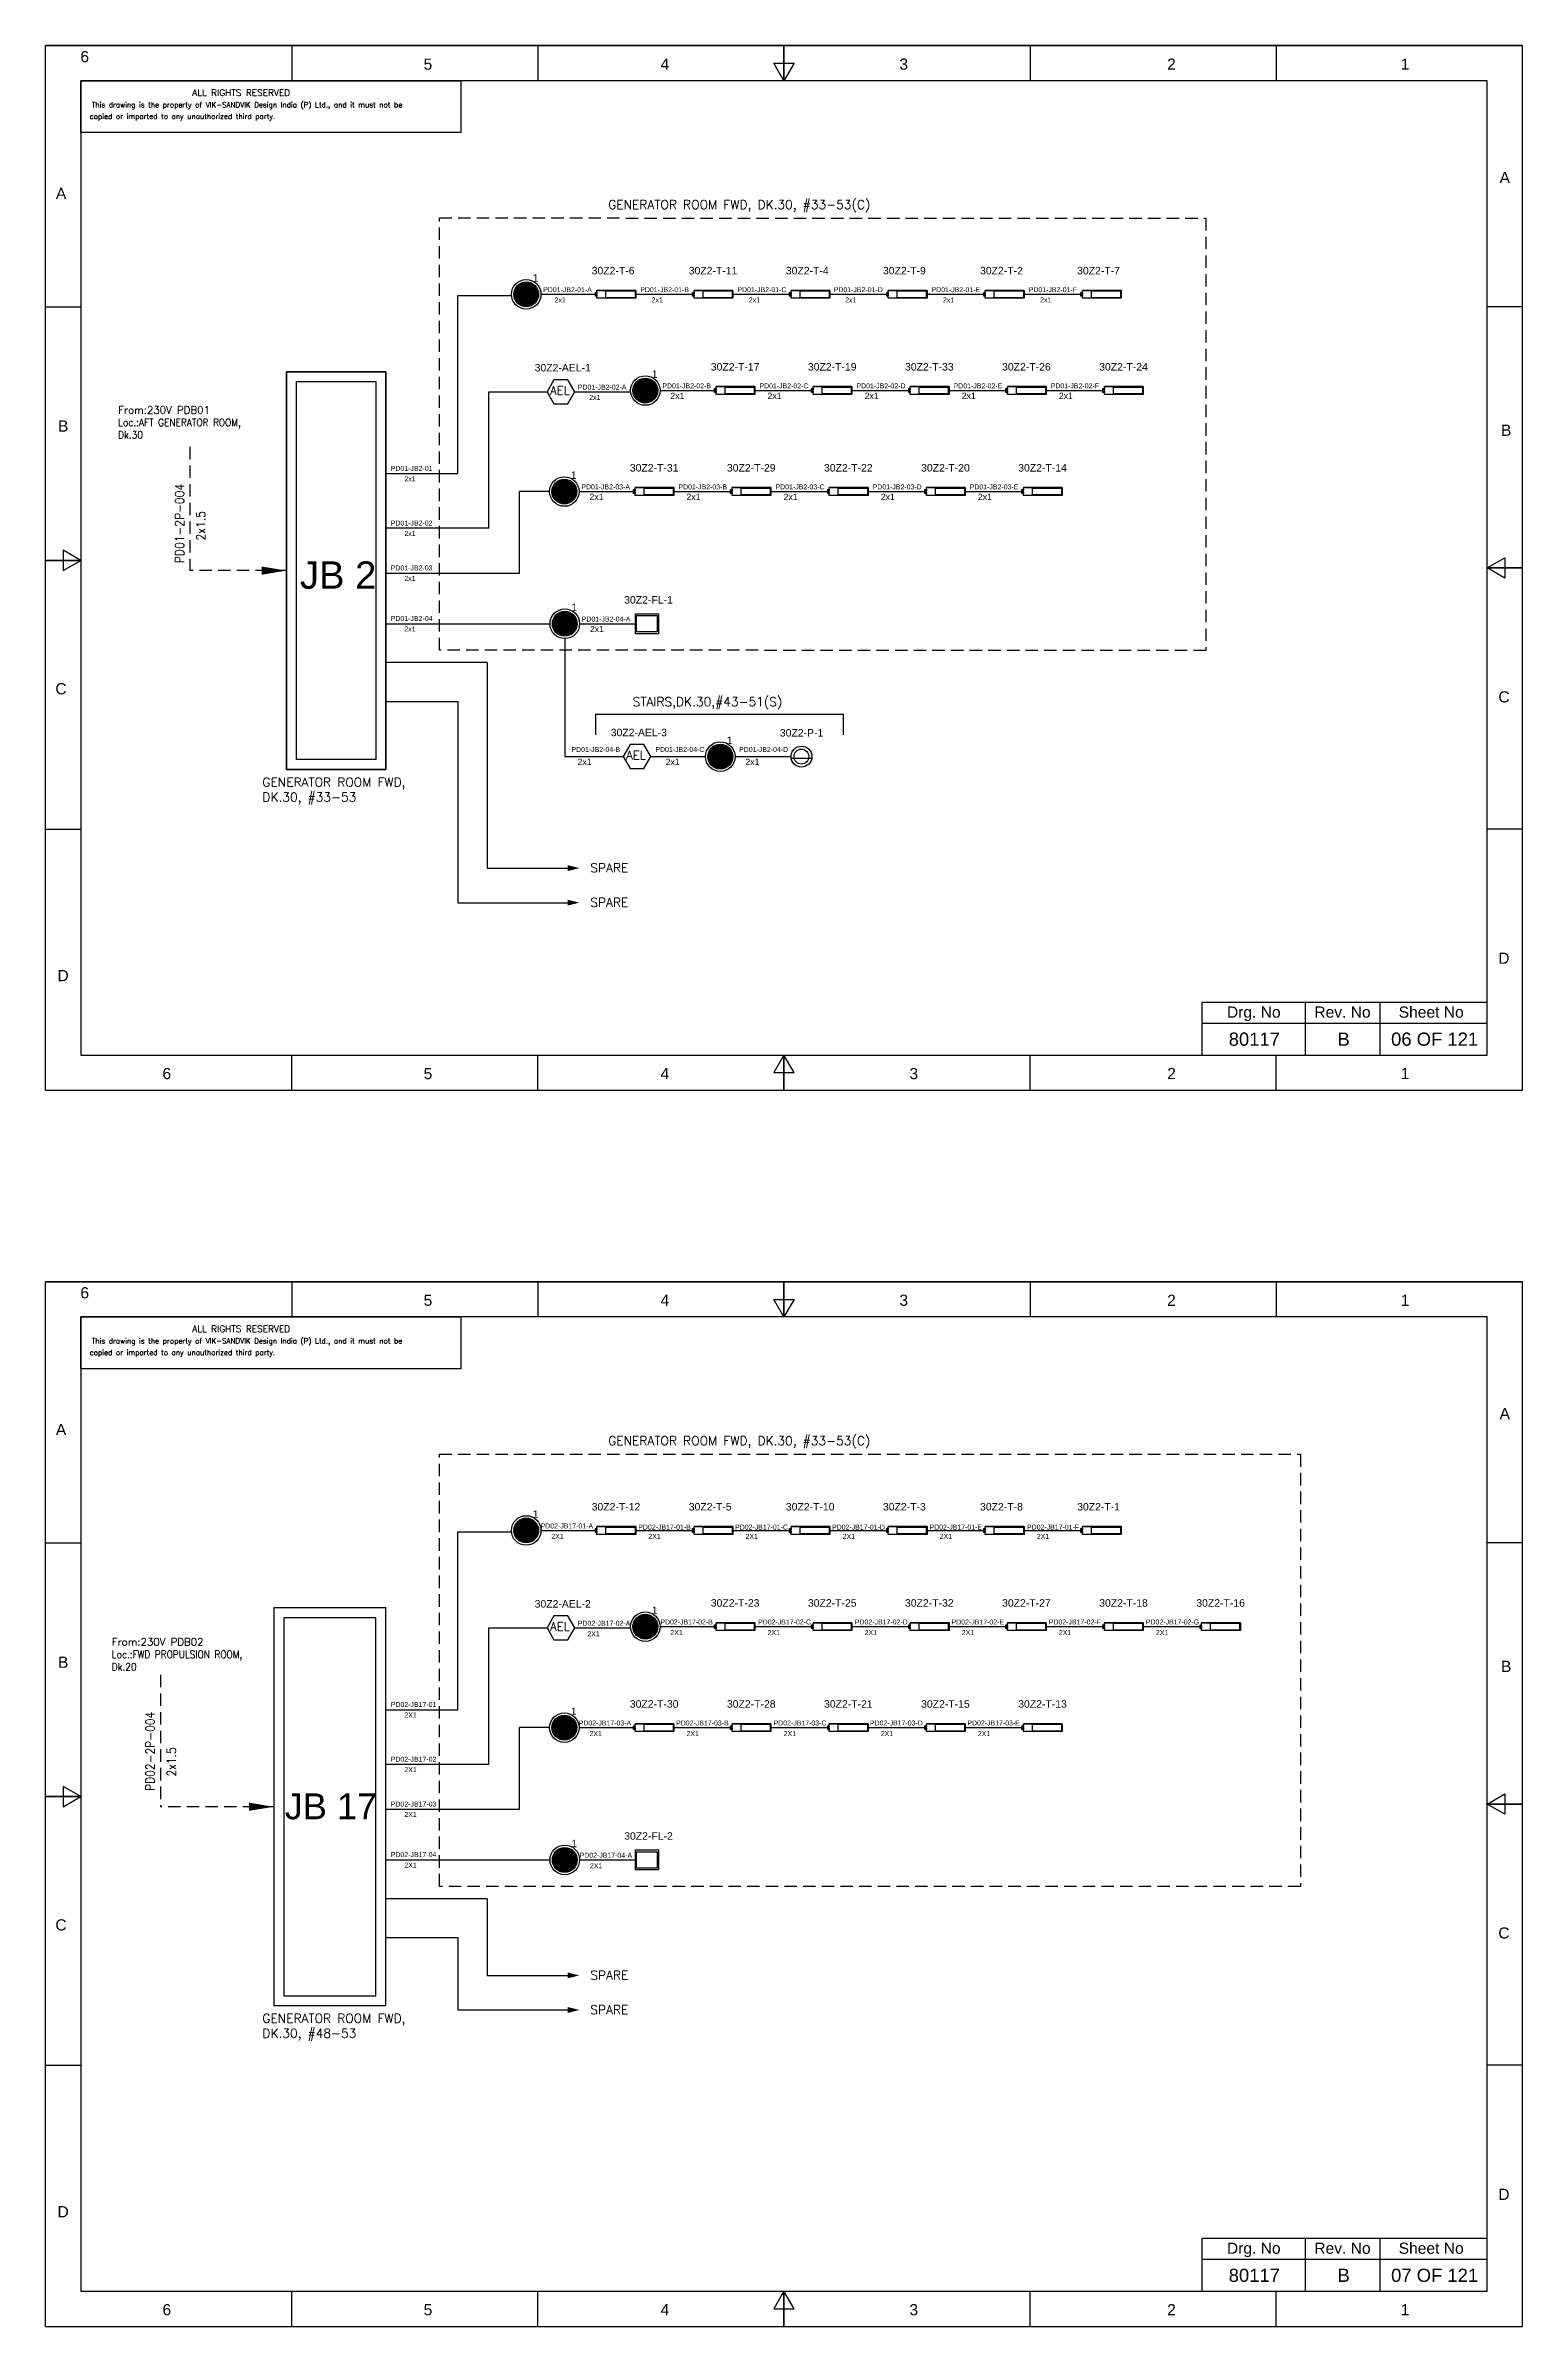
# Model space of a CAD drawing. Header units: inches. Extents: x -3311 to 1429, y -713 to 2436.
# Drawn here: x -2991.8 to -2694.8, y 1612.5 to 2071.1 of the extents above; entities that cross this region are included whole.
import ezdxf
from ezdxf.enums import TextEntityAlignment as Align

# ---------------------------------------------------------------- set-up
doc = ezdxf.new("R2010")
doc.units = ezdxf.units.IN
doc.linetypes.add('HIDDEN', pattern=[0.375, 0.25, -0.125])
doc.linetypes.add('SOLID', pattern=[0])
for name, color, linetype, lineweight in [('ELEC_TXT-025', 1, 'Continuous', 25), ('HEL-025', 1, 'Continuous', 25), ('HEL-035', 2, 'Continuous', 35)]:
    doc.layers.add(name, color=color, linetype=linetype, lineweight=lineweight)
doc.layers.add('LINE', color=3, linetype='SOLID')
doc.styles.add('_NORMAL', font='arial.ttf')
doc.styles.add('ROMANS', font='simplex.shx', dxfattribs={"width": 0.88})
doc.styles.get("Standard").update_dxf_attribs({"font": 'arial.ttf'})
doc.dimstyles.get("Standard").update_dxf_attribs({"dimtxt": 0.18, "dimasz": 0.18, "dimexe": 0.18, "dimexo": 0.0625, "dimgap": 0.09, "dimtad": 0, "dimtih": 1, "dimtoh": 1, "dimdec": 4, "dimzin": 0, "dimdsep": 46, "dimtxsty": 'Standard', "dimcen": 0.09, "dimadec": 0, "dimazin": 0, "dimtfac": 1, "dimtdec": 4, "dimtofl": 0, "dimtmove": 0, "dimatfit": 3, "dimfxl": 1, "dimtolj": 1, "dimtzin": 0, "dimarcsym": 0})
pattern_1 = [(0, (0, 0), (0, 6.985), [5.08, -1.905]), (90, (0, 0), (-6.985, 4e-16), [5.08, -1.905])]

# ---------------------------------------------------------------- blocks, each defined once
blk = doc.blocks.new('fr')
at = {"color": 7, "linetype": 'Continuous'}
for p, q in [((33763.99041882888, 4500.404704292372), (33466.99094982888, 4500.404704292372)), ((33466.99094982888, 4500.404704292372), (33763.99041882888, 4500.404704292372)), ((33466.99094982888, 4290.333634292372), (33466.99094982888, 4500.404704292372)), ((33516.49086132888, 4500.404704292372), (33516.49086132888, 4493.331604292372)), ((33565.99077282888, 4500.404704292372), (33565.99077282888, 4493.331604292372)), ((33615.49068432888, 4500.404704292372), (33615.49068432888, 4493.331604292372)), ((33615.49068432888, 4493.331604292372), (33615.49068432888, 4500.404704292372)), ((33615.49068432888, 4500.404704292372), (33615.49068432888, 4493.331604292372)), ((33664.99059582888, 4500.404704292372), (33664.99059582888, 4493.331604292372)), ((33714.49050732888, 4500.404704292372), (33714.49050732888, 4493.331604292372)), ((33763.99041882888, 4290.333634292372), (33763.99041882888, 4500.404704292372)), ((33763.99041882888, 4290.333634292372), (33763.99041882888, 4500.404704292372)), ((33615.49068432888, 4493.331604292372), (33613.44882182088, 4496.868154292371)), ((33613.44882182088, 4496.868154292371), (33617.53254683689, 4496.868154292371)), ((33617.53254683689, 4496.868154292371), (33615.49068432888, 4493.331604292372)), ((33756.91731882888, 4493.331604292372), (33474.06404982888, 4493.331604292372)), ((33474.06404982888, 4493.331604292372), (33474.06404982888, 4297.406734292372)), ((33756.91731882888, 4297.406734292372), (33756.91731882888, 4493.331604292372)), ((33466.99094982888, 4447.886936792373), (33474.06404982888, 4447.886936792373)), ((33763.99041882888, 4447.886936792373), (33756.91731882888, 4447.886936792373)), ((33474.06404982888, 4396.869169292371), (33470.52749982888, 4398.911031800373)), ((33470.52749982888, 4398.911031800373), (33470.52749982888, 4394.827306784372)), ((33466.99094982888, 4396.869169292371), (33474.06404982888, 4396.869169292371)), ((33474.06404982888, 4396.869169292371), (33466.99094982888, 4396.869169292371)), ((33466.99094982888, 4396.869169292371), (33474.06404982888, 4396.869169292371)), ((33470.52749982888, 4394.827306784372), (33474.06404982888, 4396.869169292371)), ((33756.91731882888, 4395.369169292371), (33760.45386882887, 4397.411031800371)), ((33763.99041882888, 4395.369169292371), (33756.91731882888, 4395.369169292371)), ((33760.45386882887, 4393.327306784372), (33756.91731882888, 4395.369169292371)), ((33756.91731882888, 4395.369169292371), (33763.99041882888, 4395.369169292371)), ((33763.99041882888, 4395.369169292371), (33756.91731882888, 4395.369169292371)), ((33760.45386882887, 4397.411031800371), (33760.45386882887, 4393.327306784372)), ((33466.99094982888, 4342.851401792372), (33474.06404982888, 4342.851401792372)), ((33763.99041882888, 4342.851401792372), (33756.91731882888, 4342.851401792372)), ((33474.06404982888, 4297.406734292372), (33756.91731882888, 4297.406734292372)), ((33516.49086132888, 4290.333634292372), (33516.49086132888, 4297.406734292372)), ((33565.99077282888, 4290.333634292372), (33565.99077282888, 4297.406734292372)), ((33615.49068432888, 4297.406734292372), (33613.44882182088, 4293.870184292372)), ((33613.44882182088, 4293.870184292372), (33617.53254683689, 4293.870184292372)), ((33615.49068432888, 4290.333634292372), (33615.49068432888, 4297.406734292372)), ((33617.53254683689, 4293.870184292372), (33615.49068432888, 4297.406734292372)), ((33615.49068432888, 4297.406734292372), (33615.49068432888, 4290.333634292372)), ((33615.49068432888, 4290.333634292372), (33615.49068432888, 4297.406734292372)), ((33664.99059582888, 4290.333634292372), (33664.99059582888, 4297.406734292372)), ((33714.49050732888, 4290.333634292372), (33714.49050732888, 4297.406734292372)), ((33466.99094982888, 4290.333634292372), (33763.99041882888, 4290.333634292372)), ((33466.99094982888, 4290.333634292372), (33763.99041882888, 4290.333634292372))]:
    blk.add_line(p, q, dxfattribs=at)
at = {"color": 7, "style": '_NORMAL'}
for s, p in [('6', (33474.85554122253, 4498.184568051995)), ('5', (33543.88086868043, 4496.684568051995)), ('4', (33591.52292783513, 4496.684568051995)), ('3', (33639.57026672662, 4496.684568051994)), ('2', (33693.41447692277, 4496.684568051995)), ('1', (33740.39470872623, 4496.684568051995)), ('A', (33760.45386882887, 4473.878661882723)), ('A', (33470.10256842159, 4470.684646417788)), ('B', (33470.52499920517, 4423.895143770592)), ('B', (33760.73536651571, 4423.056339053171)), ('C', (33470.08476970382, 4371.074991954313)), ('C', (33760.28539060379, 4369.440827315858)), ('D', (33760.2726824658, 4316.886883350412)), ('D', (33470.50885169667, 4313.392487638034)), ('6', (33491.36728552911, 4293.686598051996)), ('5', (33543.89261298701, 4293.686598051996)), ('4', (33591.53467214172, 4293.686598051996)), ('3', (33641.59491144936, 4293.686598051996)), ('2', (33693.42622122935, 4293.686598051996)), ('1', (33740.40645303282, 4293.686598051996))]:
    blk.add_text(s, height=2.245709249999999, dxfattribs=at).set_placement(p, align=Align.MIDDLE_CENTER)
blk = doc.blocks.new('A$C4BAD7D21')
at = {"layer": 'HEL-025'}
blk.add_lwpolyline([(-34000.00013845507, -7.23888515495e-05), (-34000.00013845501, 2086.008166713233), (-18713.72949524718, 2086.008166713277), (-18713.72949524724, -7.23888078937e-05)], close=True, dxfattribs=at)
at = {"layer": 'HEL-025', "style": 'ROMANS'}
for s, p in [('This drawing is the property of VIK-SANDVIK Design India (P) Ltd., and it must not be', (-33557.56104603212, 1015.847137906297)), (' copied or imparted to any unauthorized third party.', (-33784.71575493622, 550.1417873854515))]:
    blk.add_text(s, height=210, dxfattribs=at).set_placement(p)
at = {"layer": 'HEL-035', "style": 'ROMANS'}
blk.add_text('     ALL RIGHTS RESERVED', height=262.5, dxfattribs=at).set_placement((-30497.35732344113, 1475.667350434829))
blk = doc.blocks.new('FIXED_KEY_SWITCH')
h = blk.add_hatch(color=1)
h.dxf.hatch_style = 1
edge = h.paths.add_edge_path()
edge.add_arc((848.1293472096052, 1737.458094578189), 2.5, 0, 360)
at = {"color": 1}
blk.add_circle((848.1293472096052, 1737.458094578189), 2.5, dxfattribs=at)
at = {"color": 7, "insert": (849.4370786624187, 1741.499464984656), "char_height": 1.5, "attachment_point": 1, "style": '_NORMAL'}
blk.add_mtext_dynamic_manual_height_columns('1', width=1.5, gutter_width=7.5, heights=[0], dxfattribs=at)
blk = doc.blocks.new('SWT')
blk.add_blockref('FIXED_KEY_SWITCH', (0, 0))
blk.add_attdef('TAG_NO', (844.5529265958943, 1741.112352781243), '', height=1.5)
blk = doc.blocks.new('2A')
at = {"color": 7, "lineweight": -3, "ltscale": 2.5}
blk.add_line((790.0248076338233, 1997.62080387622, -0.0270609315187806), (782.2260654954592, 1997.62080387622, -0.0270609315187806), dxfattribs=at)
at = {"color": 7, "lineweight": -3, "ltscale": 2.5, "elevation": -0.0270609315187806}
for points in [[(781.9116000866528, 1997.205709536597), (782.2260654954592, 1997.205709536597), (782.2260654954592, 1996.941558593201), (781.9116000866528, 1996.941558593201)], [(781.9116000866528, 1996.702564882509), (782.2260654954592, 1996.702564882509), (782.2260654954592, 1996.438413939113), (781.9116000866528, 1996.438413939113)], [(782.2260654954592, 1997.62080387622), (790.0248076338233, 1997.62080387622), (790.0248076338233, 1996.02331959949), (782.2260654954592, 1996.02331959949)], [(784.0292030799361, 1997.501307020874), (789.8782596837103, 1997.501307020874), (789.8782596837103, 1996.142816454836), (784.0292030799361, 1996.142816454836)]]:
    blk.add_lwpolyline(points, close=True, dxfattribs=at)
blk = doc.blocks.new('LED TUBE LIGHT 30W')
blk.add_blockref('2A', (179.9054482727602, -357.8945967387995))
blk.add_attdef('TAG_NO.', (962.5195036238373, 1642.970585224031), '', height=1.5)
blk = doc.blocks.new('AEL')
at = {"color": 4}
blk.add_lwpolyline([(989.9752931674598, -190.0937488762077), (992.7522595313308, -190.0937488762077), (994.140742713266, -187.6888254596407), (992.7522595313308, -185.2839020430737), (989.9752931674598, -185.2839020430737), (988.5868099855245, -187.6888254596407)], close=True, dxfattribs=at)
at = {"color": 4, "style": 'ROMANS'}
blk.add_text('AEL', height=1.725, dxfattribs=at).set_placement((989.1959836497424, -188.2711585409042))
blk = doc.blocks.new('AEL_L')
blk.add_blockref('AEL', (0, 0))
blk.add_attdef('TAG_NO', (986.5509174898416, -183.5896636619281), '', height=1.5)
blk = doc.blocks.new('13')
for points in [[(436.8751577196234, 1959.438281007808), (441.4638369649064, 1959.438281007808), (441.4638369649064, 1955.438281007808), (436.8751577196234, 1955.438281007808)], [(437.0737607504522, 1959.077658878326), (441.2573567294887, 1959.077658878326), (441.2573567294887, 1955.799168115831), (437.0737607504522, 1955.799168115831)]]:
    blk.add_lwpolyline(points, close=True)
blk = doc.blocks.new('LED FLOOD LIGHT 100W')
blk.add_blockref('13', (5123.547532990814, -712.1856386205462))
blk.add_attdef('TAG_NO', (5558.977765581458, 1249.673242970908), '', height=1.5)
blk = doc.blocks.new('1')
h = blk.add_hatch()
h.set_pattern_fill('ANGLE', color=6)
h.set_pattern_definition(pattern_1)
h.paths.add_polyline_path([(303.2302353130694, 2044.429466900096, 1), (306.2249300712715, 2044.429466900096, 1)], flags=0)
h.paths.add_polyline_path([(302.6275826921704, 2044.429466900096, 1), (306.8275826921705, 2044.429466900096, 1)])
h.paths.add_polyline_path([(306.2249300712715, 2044.429466900096, -1), (303.2302353130694, 2044.429466900096, -1)], flags=16)
h = blk.add_hatch()
h.set_pattern_fill('ANGLE', color=6)
h.set_pattern_definition(pattern_1)
h.paths.add_polyline_path([(303.2302353130694, 2044.429466900096, 1), (306.2249300712715, 2044.429466900096, 1)])
at = {"color": 6}
for radius in [2.099999999999999, 1.497347379101032]:
    blk.add_circle((304.7275826921705, 2044.429466900096), radius, dxfattribs=at)
blk = doc.blocks.new('LED PENDENT LIGHT 15W')
blk.add_blockref('1', (0, 0))
blk.add_attdef('TAG_NO', (301.6269754207697, 2048.098214413763), '', height=1.5)

msp = doc.modelspace()

# ---------------------------------------------------------------- linework, layer by layer
for p, q in [((-2908.913602435878, 1985.063291009631), (-2908.913602435878, 2020.859523789652)), ((-2890.466601468498, 1981.464595477811), (-2896.485069129496, 1981.464595477811)), ((-2887.407710274517, 1951.901579373167), (-2887.407710274518, 1928.15622520637)), ((-2902.989881933099, 1947.074103258036), (-2923.37644122983, 1947.074103258037)), ((-2881.214464694192, 1936.705299541353, -0.0270609315187806), (-2831.453575459873, 1936.705299541353, -0.0270609315187806)), ((-2908.913602435878, 1736.482182675222), (-2908.913602435878, 1772.278415455243)), ((-2890.466601468498, 1732.883487143402), (-2896.485069129496, 1732.883487143402)), ((-2902.989881933099, 1698.492994923627), (-2923.37644122983, 1698.492994923628))]:
    msp.add_line(p, q)
at = {"color": 7, "linetype": 'Continuous'}
for p, q in [((-2701.894945689142, 1878.733464336321), (-2759.213820192859, 1878.733464336321)), ((-2759.213820192859, 1868.137689520766), (-2759.213820192859, 1878.733464336321)), ((-2738.441218537282, 1868.137689520766), (-2738.441218537282, 1878.733464336321)), ((-2723.424948781663, 1868.137689520766), (-2723.424948781663, 1878.733464336321)), ((-2759.213820192859, 1874.550669264843), (-2701.894945689142, 1874.550669264843)), ((-2701.894945689142, 1630.152356001912), (-2759.213820192859, 1630.152356001912)), ((-2759.213820192859, 1619.556581186357), (-2759.213820192859, 1630.152356001912)), ((-2738.441218537282, 1619.556581186357), (-2738.441218537282, 1630.152356001912)), ((-2723.424948781663, 1619.556581186357), (-2723.424948781663, 1630.152356001912)), ((-2759.213820192859, 1625.969560930434), (-2701.894945689142, 1625.969560930434))]:
    msp.add_line(p, q, dxfattribs=at)
at = {"linetype": 'HIDDEN', "ltscale": 10}
for points in [[(-2912.625713437927, 2036.479476791659), (-2758.490735518906, 2036.440030570979), (-2758.490735518906, 1949.506885142026), (-2912.625713437927, 1949.546331362706)], [(-2912.625713437927, 1787.89836845725), (-2739.47011669795, 1787.85892223657), (-2739.47011669795, 1700.925776807617), (-2912.625713437927, 1700.965223028297)]]:
    msp.add_lwpolyline(points, close=True, dxfattribs=at)
for points in [[(-2962.790598149107, 1990.437326738638), (-2962.790598149107, 1965.55953342161)], [(-2968.694640947559, 1743.528859820461), (-2968.694640947559, 1716.978425087201)]]:
    msp.add_lwpolyline(points, dxfattribs=at)
for points in [[(-2886.812587374589, 1905.737880629335, 1.178849999999999, 0, 0), (-2884.454887374588, 1905.737880629335, 0, 0, 0)], [(-2886.812587374589, 1898.785274558904, 1.178849999999999, 0, 0), (-2884.454887374588, 1898.785274558904, 0, 0, 0)], [(-2886.812587374589, 1683.061956196205, 1.178849999999999, 0, 0), (-2884.454887374588, 1683.061956196205, 0, 0, 0)], [(-2886.812587374589, 1676.109350125775, 1.178849999999999, 0, 0), (-2884.454887374588, 1676.109350125775, 0, 0, 0)]]:
    msp.add_lwpolyline(points, format="xyseb")
at = {"layer": 'LINE', "color": 0}
for p, q in [((-2908.913602435878, 2020.859523789652), (-2898.129375035588, 2020.859523789652)), ((-2892.19246925934, 2021.119727649849, -0.001094042753933755), (-2880.938493454284, 2021.119727649849, -0.0270609315187806)), ((-2873.139751315919, 2021.119727649849, -0.0270609315187806), (-2861.411620490061, 2021.119727649849, -0.0541218630375611)), ((-2853.612878351696, 2021.119727649849, -0.0541218630375611), (-2841.884747525837, 2021.119727649849, -0.0811827945563417)), ((-2834.086005387473, 2021.119727649849, -0.0811827945563417), (-2822.357874561614, 2021.119727649849, -0.1082437260751222)), ((-2814.55913242325, 2021.119727649849, -0.1082437260751222), (-2802.831001597391, 2021.119727649849, -0.1353046575939028)), ((-2795.032259459028, 2021.119727649849, -0.1353046575939028), (-2783.304128633168, 2021.119727649849, -0.1623655891126833)), ((-2943.37644122983, 2005.55953342161), (-2943.37644122983, 1925.55953342161)), ((-2923.37644122983, 2005.55953342161), (-2943.37644122983, 2005.55953342161)), ((-2923.37644122983, 1925.55953342161), (-2923.37644122983, 2005.55953342161)), ((-2902.699335782687, 1974.06572657169), (-2902.699335782689, 2001.516322990573)), ((-2902.699335782687, 2001.516322990573), (-2890.974937049188, 2001.516322990573)), ((-2885.42100432145, 2001.516322990573), (-2874.169202333677, 2001.516322990573, -0.02596187300218881)), ((-2868.232296557429, 2001.776526850771, -0.02815497427271112), (-2856.978320752371, 2001.776526850771, -0.0541218630375611)), ((-2849.179578614007, 2001.776526850771, -0.0541218630375611), (-2837.451447788147, 2001.776526850771, -0.0811827945563417)), ((-2829.652705649784, 2001.776526850771, -0.0811827945563417), (-2817.924574823925, 2001.776526850771, -0.1082437260751222)), ((-2810.125832685561, 2001.776526850771, -0.1082437260751222), (-2798.397701859702, 2001.776526850771, -0.1353046575939028)), ((-2790.598959721338, 2001.776526850771, -0.1353046575939028), (-2778.870828895479, 2001.776526850771, -0.1623655891126833)), ((-2923.37644122983, 1985.063291009631), (-2908.913602435878, 1985.063291009631)), ((-2896.485069129496, 1965.042781423944), (-2896.485069129496, 1981.464595477811)), ((-2884.518291426895, 1981.46459547781, -0.001094042753933755), (-2873.264315621839, 1981.46459547781, -0.0270609315187806)), ((-2865.465573483474, 1981.46459547781, -0.0270609315187806), (-2853.737442657616, 1981.46459547781, -0.0541218630375611)), ((-2845.938700519251, 1981.46459547781, -0.0541218630375611), (-2834.210569693393, 1981.46459547781, -0.0811827945563417)), ((-2826.411827555028, 1981.46459547781, -0.0811827945563417), (-2814.683696729169, 1981.46459547781, -0.1082437260751222)), ((-2806.884954590805, 1981.46459547781, -0.1082437260751222), (-2795.156823764946, 1981.46459547781, -0.1353046575939028)), ((-2902.699335782687, 1974.06572657169), (-2923.37644122983, 1974.06572657169)), ((-2923.37644122983, 1965.042781423944), (-2896.485069129496, 1965.042781423944)), ((-2923.37644122983, 1954.875734393968), (-2890.38186529532, 1954.875734393968)), ((-2884.433555253717, 1954.875734393968, -0.001094042753929685), (-2873.179579448661, 1954.875734393968, -0.0270609315187806)), ((-2902.989881933099, 1947.074103258036), (-2902.989881933097, 1905.737880629335)), ((-2923.37644122983, 1939.272472122105), (-2908.913602435878, 1939.272472122105)), ((-2908.913602435878, 1939.272472122105), (-2908.913602435878, 1898.785274558904)), ((-2881.214464694192, 1936.705299541353, -0.0270609315187806), (-2881.214464694192, 1932.515749732548, -0.0270609315187806)), ((-2831.453575459873, 1936.705299541353, -0.0270609315187806), (-2831.453575459873, 1932.515749732548, -0.0270609315187806)), ((-2887.407710274518, 1928.15622520637, -0.0036903031074927), (-2875.672023021507, 1928.15622520637, -0.0270609315187806)), ((-2870.118090293767, 1928.15622520637, -0.0270609315187806), (-2859.113355976751, 1928.15622520637, -0.0270609315187806)), ((-2853.165045935148, 1928.15622520637, -0.02815497427271204), (-2841.911070130089, 1928.15622520637, -0.0541218630375611)), ((-2943.37644122983, 1925.55953342161), (-2923.37644122983, 1925.55953342161)), ((-2902.989881933099, 1905.737880629335), (-2886.722910889188, 1905.737880629335)), ((-2908.913602435878, 1898.785274558904), (-2886.722910889188, 1898.785274558904)), ((-2908.913602435878, 1772.278415455243), (-2898.129375035588, 1772.278415455243)), ((-2892.19246925934, 1772.53861931544, -0.001094042753933755), (-2880.938493454284, 1772.53861931544, -0.0270609315187806)), ((-2873.139751315919, 1772.53861931544, -0.0270609315187806), (-2861.411620490061, 1772.53861931544, -0.0541218630375611)), ((-2853.612878351696, 1772.53861931544, -0.0541218630375611), (-2841.884747525837, 1772.53861931544, -0.0811827945563417)), ((-2834.086005387473, 1772.53861931544, -0.0811827945563417), (-2822.357874561614, 1772.53861931544, -0.1082437260751222)), ((-2814.55913242325, 1772.53861931544, -0.1082437260751222), (-2802.831001597391, 1772.53861931544, -0.1353046575939028)), ((-2795.032259459028, 1772.53861931544, -0.1353046575939028), (-2783.304128633168, 1772.53861931544, -0.1623655891126833)), ((-2945.930124868885, 1756.978425087202), (-2945.930124868885, 1676.978425087202)), ((-2923.37644122983, 1756.978425087202), (-2945.930124868885, 1756.978425087202)), ((-2923.37644122983, 1676.978425087202), (-2923.37644122983, 1756.978425087202)), ((-2925.37644122983, 1754.978425087202), (-2943.930124868885, 1754.978425087202)), ((-2943.930124868885, 1754.978425087202), (-2943.930124868885, 1678.978425087202)), ((-2925.37644122983, 1678.978425087202), (-2925.37644122983, 1754.978425087202)), ((-2902.699335782687, 1725.484618237281), (-2902.699335782689, 1752.935214656164)), ((-2902.699335782687, 1752.935214656164), (-2890.974937049188, 1752.935214656164)), ((-2885.42100432145, 1752.935214656164), (-2874.169202333677, 1752.935214656164, -0.02596187300218881)), ((-2868.232296557429, 1753.195418516362, -0.02815497427271112), (-2856.978320752371, 1753.195418516362, -0.0541218630375611)), ((-2849.179578614007, 1753.195418516362, -0.0541218630375611), (-2837.451447788147, 1753.195418516362, -0.0811827945563417)), ((-2829.652705649784, 1753.195418516362, -0.0811827945563417), (-2817.924574823925, 1753.195418516362, -0.1082437260751222)), ((-2810.125832685561, 1753.195418516362, -0.1082437260751222), (-2798.397701859702, 1753.195418516362, -0.1353046575939028)), ((-2790.598959721338, 1753.195418516362, -0.1353046575939028), (-2778.870828895479, 1753.195418516362, -0.1623655891126833)), ((-2771.072086757115, 1753.195418516362, -0.1623655891126834), (-2759.343955931256, 1753.195418516362, -0.1894265206314639)), ((-2923.37644122983, 1736.482182675222), (-2908.913602435878, 1736.482182675222)), ((-2896.485069129496, 1716.461673089535), (-2896.485069129496, 1732.883487143402)), ((-2884.518291426895, 1732.883487143401, -0.001094042753933755), (-2873.264315621839, 1732.883487143401, -0.0270609315187806)), ((-2865.465573483474, 1732.883487143401, -0.0270609315187806), (-2853.737442657616, 1732.883487143401, -0.0541218630375611)), ((-2845.938700519251, 1732.883487143401, -0.0541218630375611), (-2834.210569693393, 1732.883487143401, -0.0811827945563417)), ((-2826.411827555028, 1732.883487143401, -0.0811827945563417), (-2814.683696729169, 1732.883487143401, -0.1082437260751222)), ((-2806.884954590805, 1732.883487143401, -0.1082437260751222), (-2795.156823764946, 1732.883487143401, -0.1353046575939028)), ((-2902.699335782687, 1725.484618237281), (-2923.37644122983, 1725.484618237281)), ((-2923.37644122983, 1716.461673089535), (-2896.485069129496, 1716.461673089535)), ((-2923.37644122983, 1706.294626059559), (-2890.38186529532, 1706.294626059559)), ((-2884.433555253717, 1706.294626059559, -0.001094042753929685), (-2873.179579448661, 1706.294626059559, -0.0270609315187806)), ((-2902.989881933099, 1698.492994923627), (-2902.989881933099, 1683.061956196205)), ((-2923.37644122983, 1690.691363787696), (-2908.913602435878, 1690.691363787696)), ((-2908.913602435878, 1690.691363787696), (-2908.913602435878, 1676.109350125775)), ((-2943.930124868885, 1678.978425087202), (-2925.37644122983, 1678.978425087202)), ((-2902.989881933099, 1683.061956196205), (-2886.722910889188, 1683.061956196205)), ((-2945.930124868885, 1676.978425087202), (-2923.37644122983, 1676.978425087202)), ((-2908.913602435878, 1676.109350125775), (-2886.722910889188, 1676.109350125775))]:
    msp.add_line(p, q, dxfattribs=at)
for points in [[(-2943.37644122983, 2005.55953342161), (-2923.37644122983, 2005.55953342161), (-2923.37644122983, 1925.55953342161), (-2943.37644122983, 1925.55953342161)], [(-2941.37644122983, 2003.55953342161), (-2925.37644122983, 2003.55953342161), (-2925.37644122983, 1927.55953342161), (-2941.37644122983, 1927.55953342161)]]:
    msp.add_lwpolyline(points, close=True, dxfattribs=at)
for centre in [(-2895.166624280141, 2021.119727649849), (-2871.20645157823, 2001.77652685077, -0.0270609315187806), (-2887.492446447696, 1981.464595477811), (-2887.407710274519, 1954.875734393968), (-2856.139200955949, 1928.15622520637, -0.0270609315187806), (-2895.166624280141, 1772.53861931544), (-2871.20645157823, 1753.195418516361, -0.0270609315187806), (-2887.492446447696, 1732.883487143402), (-2887.407710274519, 1706.294626059559)]:
    msp.add_circle(centre, 2.974155020801596, dxfattribs=at)

# ---------------------------------------------------------------- block references
for name, p in [('fr', (-36458.81226451802, -2429.269044771607)), ('SWT', (-3743.295971489747, 283.6616330716603)), ('SWT', (-3719.335798787835, 264.3184322725812, -0.0270609315187806)), ('SWT', (-3735.621793657301, 244.0065008996218)), ('SWT', (-3735.537057484124, 217.4176398157789)), ('SWT', (-3704.268548165554, 190.6981306281805, -0.0270609315187806)), ('fr', (-36458.81226451802, -2677.850153106016)), ('SWT', (-3743.295971489747, 35.08052473725138)), ('SWT', (-3719.335798787835, 15.73732393817226, -0.0270609315187806)), ('SWT', (-3735.621793657301, -4.574607434787139)), ('SWT', (-3735.537057484124, -31.16346851863))]:
    msp.add_blockref(name, p)
ref = msp.add_blockref('LED TUBE LIGHT 30W', (-3843.070007222503, 382.1922626507936))
ref.add_attrib('TAG_NO.', '30Z2-T-6', (-2881.999899447567, 2025.140032984298), dxfattribs={"height": 1.5})
ref = msp.add_blockref('LED TUBE LIGHT 30W', (-3823.543134258279, 382.1922626507936, -0.0270609315187806))
ref.add_attrib('TAG_NO.', '30Z2-T-11', (-2862.473026483344, 2025.140032984298, -0.0270609315187806), dxfattribs={"height": 1.5})
ref = msp.add_blockref('LED TUBE LIGHT 30W', (-3804.016261294057, 382.1922626507936, -0.0541218630375611))
ref.add_attrib('TAG_NO.', '30Z2-T-4', (-2842.94615351912, 2025.140032984298, -0.0541218630375611), dxfattribs={"height": 1.5})
ref = msp.add_blockref('LED TUBE LIGHT 30W', (-3784.489388329834, 382.1922626507936, -0.0811827945563417))
ref.add_attrib('TAG_NO.', '30Z2-T-9', (-2823.419280554898, 2025.140032984298, -0.0811827945563417), dxfattribs={"height": 1.5})
ref = msp.add_blockref('LED TUBE LIGHT 30W', (-3764.962515365611, 382.1922626507936, -0.1082437260751222))
ref.add_attrib('TAG_NO.', '30Z2-T-2', (-2803.892407590675, 2025.140032984298, -0.1082437260751222), dxfattribs={"height": 1.5})
ref = msp.add_blockref('LED TUBE LIGHT 30W', (-3745.435642401388, 382.1922626507936, -0.1353046575939028))
ref.add_attrib('TAG_NO.', '30Z2-T-7', (-2784.365534626451, 2025.140032984298, -0.1353046575939028), dxfattribs={"height": 1.5})
ref = msp.add_blockref('AEL_L', (-3879.561747034713, 2189.205148450214))
ref.add_attrib('TAG_NO', '30Z2-AEL-1', (-2893.466837741726, 2005.615484788286), dxfattribs={"color": 4, "height": 1.5})
ref = msp.add_blockref('LED TUBE LIGHT 30W', (-3819.10983452059, 362.8490618517154, -0.0270609315187806))
ref.add_attrib('TAG_NO.', '30Z2-T-17', (-2858.039726745654, 2005.79683218522, -0.0270609315187806), dxfattribs={"height": 1.5})
ref = msp.add_blockref('LED TUBE LIGHT 30W', (-3799.582961556367, 362.8490618517154, -0.0541218630375611))
ref.add_attrib('TAG_NO.', '30Z2-T-19', (-2838.512853781431, 2005.79683218522, -0.0541218630375611), dxfattribs={"height": 1.5})
ref = msp.add_blockref('LED TUBE LIGHT 30W', (-3780.056088592144, 362.8490618517154, -0.0811827945563417))
ref.add_attrib('TAG_NO.', '30Z2-T-33', (-2818.985980817208, 2005.79683218522, -0.0811827945563417), dxfattribs={"height": 1.5})
ref = msp.add_blockref('LED TUBE LIGHT 30W', (-3760.529215627921, 362.8490618517154, -0.1082437260751222))
ref.add_attrib('TAG_NO.', '30Z2-T-26', (-2799.459107852985, 2005.79683218522, -0.1082437260751222), dxfattribs={"height": 1.5})
ref = msp.add_blockref('LED TUBE LIGHT 30W', (-3741.002342663698, 362.8490618517154, -0.1353046575939028))
ref.add_attrib('TAG_NO.', '30Z2-T-24', (-2779.932234888762, 2005.79683218522, -0.1353046575939028), dxfattribs={"height": 1.5})
ref = msp.add_blockref('LED TUBE LIGHT 30W', (-3835.395829390058, 342.5371304787551))
ref.add_attrib('TAG_NO.', '30Z2-T-31', (-2874.325721615122, 1985.484900812259), dxfattribs={"height": 1.5})
ref = msp.add_blockref('LED TUBE LIGHT 30W', (-3815.868956425834, 342.5371304787551, -0.0270609315187806))
ref.add_attrib('TAG_NO.', '30Z2-T-29', (-2854.798848650899, 1985.484900812259, -0.0270609315187806), dxfattribs={"height": 1.5})
ref = msp.add_blockref('LED TUBE LIGHT 30W', (-3796.342083461612, 342.5371304787551, -0.0541218630375611))
ref.add_attrib('TAG_NO.', '30Z2-T-22', (-2835.271975686675, 1985.484900812259, -0.0541218630375611), dxfattribs={"height": 1.5})
ref = msp.add_blockref('LED TUBE LIGHT 30W', (-3776.815210497389, 342.5371304787551, -0.0811827945563417))
ref.add_attrib('TAG_NO.', '30Z2-T-20', (-2815.745102722452, 1985.484900812259, -0.0811827945563417), dxfattribs={"height": 1.5})
ref = msp.add_blockref('LED TUBE LIGHT 30W', (-3757.288337533166, 342.5371304787551, -0.1082437260751222))
ref.add_attrib('TAG_NO.', '30Z2-T-14', (-2796.21822975823, 1985.484900812259, -0.1082437260751222), dxfattribs={"height": 1.5})
ref = msp.add_blockref('LED FLOOD LIGHT 100W', (-8433.602270159097, 709.6230920067065, -0.0270609315187806))
ref.add_attrib('TAG_NO', '30Z2-FL-1', (-2875.465747440896, 1958.932647798964, -0.0270609315187806), dxfattribs={"height": 1.5})
ref = msp.add_blockref('AEL_L', (-3864.258833007033, 2115.845050666011, -0.0270609315187806))
ref.add_attrib('TAG_NO', '30Z2-AEL-3', (-2878.163923714044, 1932.255387004082, -0.0270609315187806), dxfattribs={"color": 4, "height": 1.5})
ref = msp.add_blockref('LED PENDENT LIGHT 15W', (-3144.538652822259, -116.273241693726, -0.0541218630375611))
ref.add_attrib('TAG_NO', '30Z2-P-1', (-2844.149706680437, 1932.193568843623, -0.0541218630375611), dxfattribs={"height": 1.5})
ref = msp.add_blockref('LED TUBE LIGHT 30W', (-3843.070007222503, 133.6111543163847))
ref.add_attrib('TAG_NO.', '30Z2-T-12', (-2881.999899447567, 1776.558924649889), dxfattribs={"height": 1.5})
ref = msp.add_blockref('LED TUBE LIGHT 30W', (-3823.543134258279, 133.6111543163847, -0.0270609315187806))
ref.add_attrib('TAG_NO.', '30Z2-T-5', (-2862.473026483344, 1776.558924649889, -0.0270609315187806), dxfattribs={"height": 1.5})
ref = msp.add_blockref('LED TUBE LIGHT 30W', (-3804.016261294057, 133.6111543163847, -0.0541218630375611))
ref.add_attrib('TAG_NO.', '30Z2-T-10', (-2842.94615351912, 1776.558924649889, -0.0541218630375611), dxfattribs={"height": 1.5})
ref = msp.add_blockref('LED TUBE LIGHT 30W', (-3784.489388329834, 133.6111543163847, -0.0811827945563417))
ref.add_attrib('TAG_NO.', '30Z2-T-3', (-2823.419280554898, 1776.558924649889, -0.0811827945563417), dxfattribs={"height": 1.5})
ref = msp.add_blockref('LED TUBE LIGHT 30W', (-3764.962515365611, 133.6111543163847, -0.1082437260751222))
ref.add_attrib('TAG_NO.', '30Z2-T-8', (-2803.892407590675, 1776.558924649889, -0.1082437260751222), dxfattribs={"height": 1.5})
ref = msp.add_blockref('LED TUBE LIGHT 30W', (-3745.435642401388, 133.6111543163847, -0.1353046575939028))
ref.add_attrib('TAG_NO.', '30Z2-T-1', (-2784.365534626451, 1776.558924649889, -0.1353046575939028), dxfattribs={"height": 1.5})
ref = msp.add_blockref('AEL_L', (-3879.561747034713, 1940.624040115805))
ref.add_attrib('TAG_NO', '30Z2-AEL-2', (-2893.466837741726, 1757.034376453877), dxfattribs={"color": 4, "height": 1.5})
ref = msp.add_blockref('LED TUBE LIGHT 30W', (-3819.10983452059, 114.2679535173065, -0.0270609315187806))
ref.add_attrib('TAG_NO.', '30Z2-T-23', (-2858.039726745654, 1757.215723850811, -0.0270609315187806), dxfattribs={"height": 1.5})
ref = msp.add_blockref('LED TUBE LIGHT 30W', (-3799.582961556367, 114.2679535173065, -0.0541218630375611))
ref.add_attrib('TAG_NO.', '30Z2-T-25', (-2838.512853781431, 1757.215723850811, -0.0541218630375611), dxfattribs={"height": 1.5})
ref = msp.add_blockref('LED TUBE LIGHT 30W', (-3780.056088592144, 114.2679535173065, -0.0811827945563417))
ref.add_attrib('TAG_NO.', '30Z2-T-32', (-2818.985980817208, 1757.215723850811, -0.0811827945563417), dxfattribs={"height": 1.5})
ref = msp.add_blockref('LED TUBE LIGHT 30W', (-3760.529215627921, 114.2679535173065, -0.1082437260751222))
ref.add_attrib('TAG_NO.', '30Z2-T-27', (-2799.459107852985, 1757.215723850811, -0.1082437260751222), dxfattribs={"height": 1.5})
ref = msp.add_blockref('LED TUBE LIGHT 30W', (-3741.002342663698, 114.2679535173065, -0.1353046575939028))
ref.add_attrib('TAG_NO.', '30Z2-T-18', (-2779.932234888762, 1757.215723850811, -0.1353046575939028), dxfattribs={"height": 1.5})
ref = msp.add_blockref('LED TUBE LIGHT 30W', (-3721.475469699476, 114.2679535173065, -0.1623655891126834))
ref.add_attrib('TAG_NO.', '30Z2-T-16', (-2760.405361924539, 1757.215723850811, -0.1623655891126834), dxfattribs={"height": 1.5})
ref = msp.add_blockref('LED TUBE LIGHT 30W', (-3835.395829390058, 93.95602214434619))
ref.add_attrib('TAG_NO.', '30Z2-T-30', (-2874.325721615122, 1736.903792477851), dxfattribs={"height": 1.5})
ref = msp.add_blockref('LED TUBE LIGHT 30W', (-3815.868956425834, 93.95602214434619, -0.0270609315187806))
ref.add_attrib('TAG_NO.', '30Z2-T-28', (-2854.798848650899, 1736.903792477851, -0.0270609315187806), dxfattribs={"height": 1.5})
ref = msp.add_blockref('LED TUBE LIGHT 30W', (-3796.342083461612, 93.95602214434619, -0.0541218630375611))
ref.add_attrib('TAG_NO.', '30Z2-T-21', (-2835.271975686675, 1736.903792477851, -0.0541218630375611), dxfattribs={"height": 1.5})
ref = msp.add_blockref('LED TUBE LIGHT 30W', (-3776.815210497389, 93.95602214434619, -0.0811827945563417))
ref.add_attrib('TAG_NO.', '30Z2-T-15', (-2815.745102722452, 1736.903792477851, -0.0811827945563417), dxfattribs={"height": 1.5})
ref = msp.add_blockref('LED TUBE LIGHT 30W', (-3757.288337533166, 93.95602214434619, -0.1082437260751222))
ref.add_attrib('TAG_NO.', '30Z2-T-13', (-2796.21822975823, 1736.903792477851, -0.1082437260751222), dxfattribs={"height": 1.5})
ref = msp.add_blockref('LED FLOOD LIGHT 100W', (-8433.602270159097, 461.0419836722976, -0.0270609315187806))
ref.add_attrib('TAG_NO', '30Z2-FL-2', (-2875.465747440896, 1710.351539464555, -0.0270609315187806), dxfattribs={"height": 1.5})
at = {"layer": 'ELEC_TXT-025', "color": 0, "xscale": 0.005, "yscale": 0.005, "zscale": 0.005}
for p in [(-2814.748213996867, 2053.6325186872), (-2814.748213996867, 1805.051410352791)]:
    msp.add_blockref('A$C4BAD7D21', p, dxfattribs=at)

# ---------------------------------------------------------------- texts
at = {"color": 7}
for s, height, p in [('PD01-JB2-01-A', 1, (-2891.750452334097, 2021.55755459572, 0.0541218630375611)), ('2x1', 1, (-2889.452806197379, 2019.502083074842, 0.0541218630376038)), ('PD01-JB2-01-B', 1, (-2872.223579369874, 2021.55755459572, 0.0270609315187806)), ('2x1', 1, (-2869.925933233157, 2019.502083074842, 0.0270609315188232)), ('PD01-JB2-01-C', 1, (-2852.696706405651, 2021.55755459572)), ('2x1', 1, (-2850.399060268933, 2019.502083074842)), ('PD01-JB2-01-D', 1, (-2833.316381391541, 2021.55755459572, -0.0270609315187806)), ('2x1', 1, (-2831.018735254824, 2019.502083074842, -0.027060931518738)), ('PD01-JB2-01-E', 1, (-2813.642960477205, 2021.55755459572, -0.0541218630375612)), ('2x1', 1, (-2811.345314340487, 2019.502083074842, -0.0541218630375185)), ('PD01-JB2-01-F', 1, (-2794.116087512982, 2021.55755459572, -0.0811827945563417)), ('2x1', 1, (-2791.818441376265, 2019.502083074842, -0.0811827945562991)), ('PD01-JB2-02-A', 1, (-2884.781798739274, 2001.954149936444, 0.0541218630375611)), ('2x1', 1, (-2882.484152602556, 1999.898678415566, 0.0541218630376038)), ('PD01-JB2-02-B', 1, (-2867.790279632186, 2002.214353796641, 0.0270609315187806)), ('2x1', 1.25, (-2866.172224551725, 2000.089527442785, -0.0270609315187806)), ('PD01-JB2-02-C', 1, (-2848.263406667961, 2002.214353796642)), ('2x1', 1.25, (-2846.620645321009, 2000.089527442785, -0.0541218630375611)), ('PD01-JB2-02-D', 1, (-2828.736533703738, 2002.214353796642, -0.0270609315187806)), ('2x1', 1.25, (-2827.093772356786, 2000.089527442785, -0.0811827945563417)), ('PD01-JB2-02-E', 1, (-2809.209660739515, 2002.214353796642, -0.0541218630375612)), ('2x1', 1.25, (-2807.566899392563, 2000.089527442785, -0.1082437260751222)), ('PD01-JB2-02-F', 1, (-2789.682787775292, 2002.214353796642, -0.0811827945563417)), ('2x1', 1.25, (-2788.04002642834, 2000.089527442785, -0.1353046575939028)), ('PD01-JB2-01', 1, (-2922.39922065087, 1985.619600273494)), ('2x1', 1, (-2919.668277910603, 1983.520228621837)), ('PD01-JB2-03-A', 1, (-2884.076274501652, 1981.902422423681, 0.0541218630375611)), ('PD01-JB2-03-B', 1, (-2864.549401537429, 1981.902422423681, 0.0270609315187806)), ('PD01-JB2-03-C', 1, (-2845.022528573206, 1981.902422423681)), ('PD01-JB2-03-D', 1, (-2825.495655608983, 1981.902422423681, -0.0270609315187806)), ('PD01-JB2-03-E', 1, (-2805.96878264476, 1981.902422423681, -0.0541218630375612)), ('2x1', 1.25, (-2882.4335131547, 1979.777596069824)), ('2x1', 1.25, (-2862.931346456969, 1979.777596069824, -0.0270609315187806)), ('2x1', 1.25, (-2843.379767226254, 1979.777596069824, -0.0541218630375611)), ('2x1', 1.25, (-2823.852894262031, 1979.777596069824, -0.0811827945563417)), ('2x1', 1.25, (-2804.326021297807, 1979.777596069824, -0.1082437260751222)), ('PD01-JB2-02', 1, (-2922.39922065087, 1974.622035835552)), ('2x1', 1, (-2919.668277910603, 1972.522664183896)), ('PD01-JB2-03', 1, (-2922.39922065087, 1965.599090687806)), ('2x1', 1, (-2919.668277910603, 1963.499719036149)), ('PD01-JB2-04', 1, (-2922.39922065087, 1955.43204365783)), ('2x1', 1, (-2919.668277910603, 1953.332672006174)), ('PD01-JB2-04-A', 1, (-2883.991538328475, 1955.313561339838, 0.0541218630375611)), ('2x1', 1.25, (-2882.34877698152, 1953.188734985983)), ('PD01-JB2-04-B', 1, (-2886.061141860457, 1929.094362534369, -0.0266932486022743)), ('2x1', 1.25, (-2884.841220554368, 1926.469225798384)), ('PD01-JB2-04-C', 1, (-2869.192619337904, 1929.094362534369, -0.0266932486022743)), ('2x1', 1.25, (-2867.133185270555, 1926.469225798384, -0.0270609315187806)), ('PD01-JB2-04-D', 1, (-2852.342375770666, 1929.094362534369, -0.0266932486022743)), ('2x1', 1.25, (-2851.08026766295, 1926.469225798384, -0.0270609315187806)), ('PD02-JB17-01-A', 1, (-2892.266636665975, 1772.945397343751, 0.0541218630375611)), ('2X1', 1, (-2890.107690987145, 1770.851619907455)), ('PD02-JB17-01-B', 1, (-2872.628162007536, 1772.716242401113, 0.0270609315187806)), ('2X1', 1, (-2870.605524289415, 1770.851619907454, -0.0270609315187806)), ('PD02-JB17-01-C', 1, (-2853.162667325518, 1772.716242401113)), ('2X1', 1, (-2851.053945058699, 1770.851619907455, -0.0541218630375611)), ('PD02-JB17-01-D', 1, (-2833.665852081441, 1772.716242401113, -0.0270609315187806)), ('2X1', 1, (-2831.527072094475, 1770.851619907455, -0.0811827945563417)), ('PD02-JB17-01-E', 1, (-2814.052259425781, 1772.716242401113, -0.0541218630375612)), ('2X1', 1, (-2812.000199130253, 1770.851619907455, -0.1082437260751222)), ('PD02-JB17-01-F', 1, (-2794.45016395209, 1772.716242401113, -0.0811827945563417)), ('2X1', 1, (-2792.473326166029, 1770.851619907455, -0.1353046575939028)), ('PD02-JB17-02-A', 1, (-2884.781798739274, 1753.373041602034, 0.0541218630375611)), ('2X1', 1, (-2882.862071028452, 1751.248215248178)), ('PD02-JB17-02-B', 1, (-2868.193338742446, 1753.633245462232, 0.0270609315187806)), ('2X1', 1, (-2866.172224551725, 1751.508419108376, -0.0270609315187806)), ('PD02-JB17-02-C', 1, (-2848.532103909424, 1753.633245462233)), ('2X1', 1, (-2846.620645321009, 1751.508419108376, -0.0541218630375611)), ('PD02-JB17-02-D', 1, (-2829.075008500216, 1753.633245462233, -0.0270609315187806)), ('2X1', 1, (-2827.093772356786, 1751.508419108376, -0.0811827945563417)), ('PD02-JB17-02-E', 1, (-2809.6158331449, 1753.633245462233, -0.0541218630375612)), ('2X1', 1, (-2807.566899392563, 1751.508419108376, -0.1082437260751222)), ('PD02-JB17-02-F', 1, (-2790.068094479303, 1753.633245462233, -0.0811827945563417)), ('2X1', 1, (-2788.04002642834, 1751.508419108376, -0.1353046575939028)), ('PD02-JB17-02-G', 1, (-2770.54122151508, 1753.633245462233, -0.1082437260751222)), ('2X1', 1, (-2768.513153464117, 1751.508419108376, -0.1623655891126834)), ('PD02-JB17-01', 1, (-2922.39922065087, 1737.038491939085)), ('2X1', 1, (-2919.668277910603, 1734.939120287428)), ('PD02-JB17-03-A', 1, (-2884.614437372314, 1733.321314089273, 0.0541218630375611)), ('PD02-JB17-03-B', 1, (-2865.007095665133, 1733.321314089273, 0.0270609315187806)), ('PD02-JB17-03-C', 1, (-2845.417532860332, 1733.321314089273)), ('PD02-JB17-03-D', 1, (-2826.038799751846, 1733.321314089273, -0.0270609315187806)), ('PD02-JB17-03-E', 1, (-2806.442679155182, 1733.321314089273, -0.0541218630375612)), ('2X1', 1, (-2882.4335131547, 1731.196487735416)), ('2X1', 1, (-2862.931346456969, 1731.196487735416, -0.0270609315187806)), ('2X1', 1, (-2843.379767226254, 1731.196487735416, -0.0541218630375611)), ('2X1', 1, (-2823.852894262031, 1731.196487735416, -0.0811827945563417)), ('2X1', 1, (-2804.326021297807, 1731.196487735416, -0.1082437260751222)), ('PD02-JB17-02', 1, (-2922.39922065087, 1726.040927501143)), ('2X1', 1, (-2919.668277910603, 1723.941555849487)), ('PD02-JB17-03', 1, (-2922.39922065087, 1717.017982353397)), ('2X1', 1, (-2919.668277910603, 1714.91861070174)), ('PD02-JB17-04', 1, (-2922.39922065087, 1706.850935323421)), ('PD02-JB17-04-A', 1, (-2884.421663234232, 1706.73245300543, 0.0541218630375611)), ('2X1', 1, (-2919.668277910603, 1704.751563671765)), ('2X1', 1, (-2882.34877698152, 1704.607626651574))]:
    msp.add_text(s, height=height, dxfattribs=at).set_placement(p)
at = {"color": 7, "lineweight": 30}
for s, height, p in [('JB 2', 5.5, (-2932.986312738489, 1964.673494340326)), ('JB 17', 5.2, (-2934.435621421825, 1717.064035277837))]:
    msp.add_text(s, height=height, dxfattribs=at).set_placement(p, align=Align.MIDDLE_CENTER)
at = {"color": 7}
for s, height, p in [('Drg. No', 2.245994999999999, (-2748.840606702197, 1876.784828989947)), ('Rev. No', 2.245994999999999, (-2731.002991073256, 1876.784828989947)), ('Sheet No', 2.245994999999999, (-2713.161589629364, 1876.784828989947)), ('80117', 2.65275, (-2748.732911290225, 1871.33971329781)), ('B', 2.65275, (-2730.762240706641, 1871.339713297812)), ('06 OF 121', 2.65275, (-2712.475723156664, 1871.339713297812)), ('Drg. No', 2.245994999999999, (-2748.840606702197, 1628.203720655539)), ('Rev. No', 2.245994999999999, (-2731.002991073256, 1628.203720655539)), ('Sheet No', 2.245994999999999, (-2713.161589629364, 1628.203720655539)), ('80117', 2.65275, (-2748.732911290225, 1622.758604963402)), ('B', 2.65275, (-2730.762240706641, 1622.758604963403)), ('07 OF 121', 2.65275, (-2712.475723156664, 1622.758604963403))]:
    msp.add_text(s, height=height, dxfattribs=at).set_placement(p, align=Align.MIDDLE_CENTER)
at = {"color": 7, "char_height": 1.8, "attachment_point": 1, "style": '_NORMAL'}
for s, insert, width in [('{\\Fromans|c0;\\C2;GENERATOR ROOM FWD, DK.30, #33-53(C)}', (-2878.658311350908, 2040.064833703838), 74.17760965465446), ('{\\Fromans|c0;\\C2;STAIRS,DK.30,#43-51(S)}', (-2873.754454510438, 1940.088339493778, -0.0270609315187806), 39.51502322616736), ('{\\Fromans|c0;\\C2;SPARE}', (-2882.259217374194, 1906.69164899004), 8.165826236390785), ('{\\Fromans|c0;\\C2;SPARE}', (-2882.259217374194, 1899.739042919609), 8.165826236390785), ('{\\Fromans|c0;\\C2;GENERATOR ROOM FWD, DK.30, #33-53(C)}', (-2878.658311350908, 1791.483725369429), 74.17760965465446), ('{\\Fromans|c0;\\C2;SPARE}', (-2882.259217374194, 1684.01572455691), 8.165826236390785), ('{\\Fromans|c0;\\C2;SPARE}', (-2882.259217374194, 1677.063118486479), 8.165826236390785)]:
    msp.add_mtext(s, dxfattribs=dict(at, insert=insert, width=width))
at = {"color": 7, "char_height": 1.5, "width": 36.88843007146136, "attachment_point": 1}
for s, insert in [('{\\Fromans|c0;\\C2;From:230V PDB01\\P\\Fsimplex|c0;\\W0.88;Loc.:AFT GENERATOR ROOM,      \\PDk.30}', (-2977.230417493478, 1998.605114209538)), ('{\\Fromans|c0;\\C2;From:230V PDB02\\P\\Fsimplex|c0;\\W0.88;Loc.:FWD PROPULSION ROOM,      \\PDk.20}', (-2978.516480942142, 1750.875650419717))]:
    msp.add_mtext(s, dxfattribs=dict(at, insert=insert))
at = {"color": 7, "char_height": 1.8, "width": 17.12963194783359, "attachment_point": 1, "rotation": 90, "style": '_NORMAL'}
for s, insert in [('{\\Fromans|c0;\\W0.88;PD01-2P-004}', (-2965.778073545558, 1967.053703296658)), ('{\\Fromans|c0;\\W0.88;PD02-2P-004}', (-2971.705932085824, 1720.145236378481))]:
    msp.add_mtext(s, dxfattribs=dict(at, insert=insert))
at = {"color": 7, "char_height": 1.8, "attachment_point": 1, "rotation": 90, "style": '_NORMAL'}
for insert in [(-2961.507122145419, 1971.615547901991), (-2967.411164943871, 1723.034439567582)]:
    msp.add_mtext('{\\Fsimplex|c0;\\W0.88;2x1.5}', dxfattribs=dict(at, insert=insert))
at = {"color": 7, "char_height": 1.8, "attachment_point": 1, "style": '_NORMAL'}
for s, insert in [('{\\Fromans|c0;\\C2;GENERATOR ROOM FWD, \\PDK.30, #33-53}', (-2948.219102406472, 1923.915632517189)), ('{\\Fromans|c0;\\C2;GENERATOR ROOM FWD, \\PDK.30, #48-53}', (-2948.219102406472, 1675.33452418278))]:
    msp.add_mtext(s, dxfattribs=dict(at, insert=insert))

# ---------------------------------------------------------------- leaders
at = {"linetype": 'HIDDEN', "ltscale": 10}
for points in [[(-2943.37644122983, 1965.55953342161), (-2962.790598149107, 1965.55953342161)], [(-2945.92867461481, 1716.978425087201), (-2968.694640947559, 1716.978425087201)]]:
    msp.add_leader(points, dimstyle='Standard', override={"dimasz": 5, "dimarcsym": 1}, dxfattribs=at)

doc.saveas('drawing.dxf')
